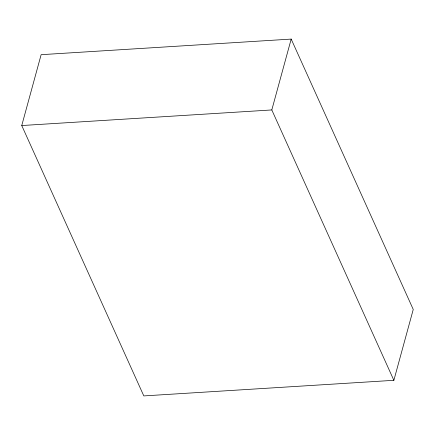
<?xml version="1.0" encoding="UTF-8"?>
<svg xmlns="http://www.w3.org/2000/svg" width="435" height="435" viewBox="0 0 435 435"><rect width="100%" height="100%" fill="white"/><g stroke="black" fill="none" stroke-linecap="round" stroke-linejoin="round"><path stroke-width="0.65" d="M21.75 125.541L41.135 54.685L291.189 39.085L413.25 309.459L393.865 380.315L143.811 395.915L21.75 125.541L271.804 109.941L393.865 380.315M271.804 109.941L291.189 39.085"/></g></svg>
